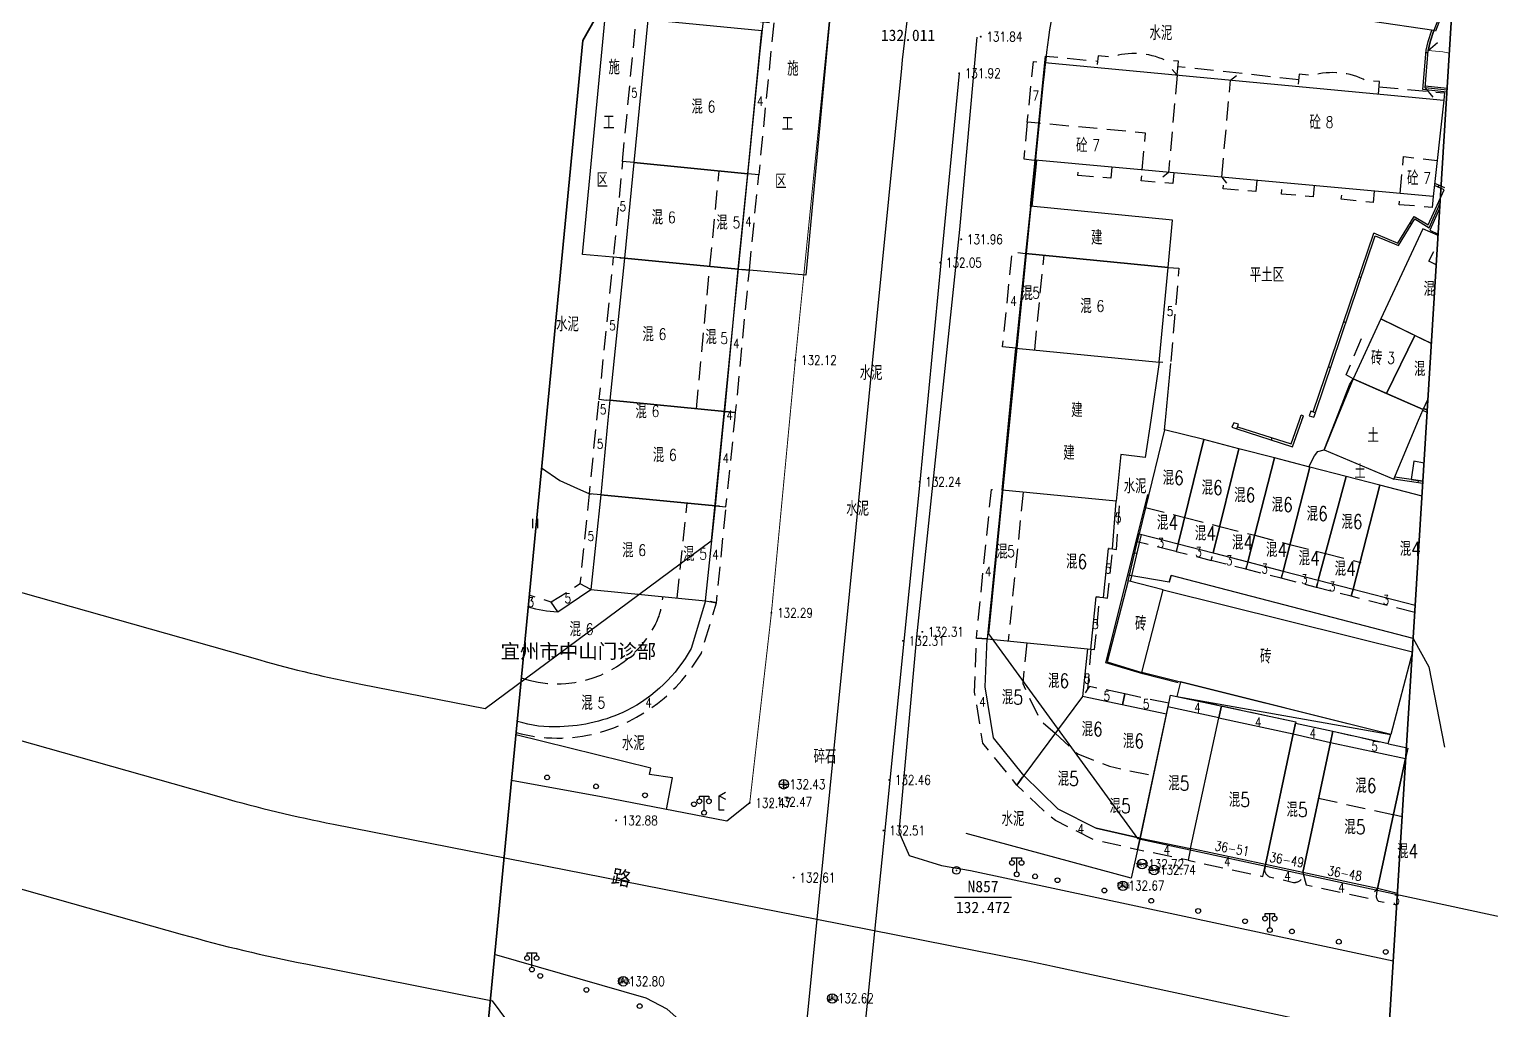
# Model space of a CAD drawing. Extents: x 529262 to 576451, y 2694391 to 2717535.
# Drawn here: x 565129.2 to 565282.9, y 2710690.5 to 2710793.7 of the extents above; entities that cross this region are included whole.
import ezdxf
from ezdxf.enums import TextEntityAlignment as Align
from ezdxf.xclip import XClip

# ---------------------------------------------------------------- set-up
doc = ezdxf.new("R2010")
doc.units = 0
doc.header["$XCLIPFRAME"] = 0
doc.linetypes.add('ACAD_ISO12W100', pattern=[22, 12, -3, 0.5, -3, 0.5, -3])
doc.linetypes.add('X5', pattern=[3, 2, -1])
for name, color, linetype in [('COMPONENT', 8, 'Continuous'), ('DLDW', 8, 'Continuous'), ('DLSS', 4, 'Continuous'), ('DMTZ', 8, 'Continuous'), ('GCD', 8, 'Continuous'), ('GXYZ', 8, 'Continuous'), ('JMD', 8, 'Continuous'), ('KZD', 8, 'Continuous'), ('PP-COM', 7, 'Continuous'), ('RD-中线', 40, 'Continuous'), ('RD-红线', 7, 'Continuous'), ('ZBTZ', 8, 'Continuous'), ('ZJ', 7, 'Continuous'), ('污水管径标注_W10-', 202, 'Continuous')]:
    doc.layers.add(name, color=color, linetype=linetype)
doc.layers.add('SXSS', color=5, linetype='Continuous', lineweight=0)
doc.layers.add('控制界线1', color=30, linetype='ACAD_ISO12W100', lineweight=35)
doc.styles.add('HZ', font='rs.shx', dxfattribs={"width": 0.8, "bigfont": 'hztxt.shx'})
doc.styles.add('宋体', font='', dxfattribs={"width": 0.75})
doc.styles.add('等线体', font='simhei.ttf')
doc.styles.get('宋体').set_extended_font_data('SimSun')
doc.linetypes.add('10421', pattern='A,2,[150,AAA.SHX,S=0.5,R=0,X=0,Y=0.5],1e-11', length=2)
doc.linetypes.add('10422', pattern='A,0.75,[150,AAA.SHX,S=0.5,R=0,X=0,Y=0.5],1.5,[177,AAA.SHX,S=1,R=0,X=0,Y=0.4],0.75', length=3)
doc.linetypes.add('1161', pattern='A,0,[149,AAA.SHX,S=0.15,R=0,X=0,Y=0],-1.6', length=1.6)

# ---------------------------------------------------------------- blocks, each defined once
blk = doc.blocks.new('A$C19FD0107')
at = {"layer": 'RD-中线', "color": 8, "linetype": 'Continuous', "flags": 128}
for points in [[(-5743.31, 16579.32), (-5775.07, 16412.85, 0.023315), (-5777.1, 16399.01), (-5786, 16309.46)], [(-5786, 16309.46), (-5818.4, 15983.38, 0.029847), (-5819.8, 15947.63), (-5819, 15908.17)]]:
    blk.add_lwpolyline(points, format="xyb", dxfattribs=at)
at = {"layer": 'RD-中线', "color": 8}
for points in [[(-6064, 16376.88), (-5962.75, 16353.38, -0.006431), (-5955.25, 16351.54), (-5919.83, 16342.36, -0.005446), (-5913.53, 16340.65), (-5848.65, 16322.3, 0.02026), (-5836.84, 16319.47), (-5786, 16309.46)], [(-5786, 16309.46), (-5763.8, 16305.08, -0.004469), (-5761.17, 16304.54), (-5694.58, 16290.18, -0.006501), (-5690.78, 16289.31), (-5502.33, 16243.51), (-5229.27, 16175.41)]]:
    blk.add_lwpolyline(points, format="xyb", dxfattribs=at)
at = {"layer": 'RD-红线', "color": 8, "linetype": 'Continuous', "flags": 128}
for points in [[(-5733.14, 16552.58), (-5734.14, 16547.36), (-5760.34, 16410.01, 0.023366), (-5762.18, 16397.53), (-5767.94, 16339.49)], [(-5764.04, 16550.72), (-5765.04, 16545.48), (-5789.8, 16415.69, 0.023272), (-5792.03, 16400.5), (-5797.12, 16349.26)]]:
    blk.add_lwpolyline(points, format="xyb", dxfattribs=at)
at = {"layer": 'RD-红线', "color": 8}
for points in [[(-6043.08, 16387.43), (-5959.35, 16367.99, -0.006431), (-5951.49, 16366.06), (-5916.07, 16356.88, -0.005446), (-5909.45, 16355.08), (-5844.57, 16336.74, 0.02026), (-5833.94, 16334.19), (-5820.89, 16331.62)], [(-6343.83, 16356.05), (-6333.45, 16359.84, -0.004729), (-6328.37, 16361.64), (-6274.79, 16380.05, -0.092841), (-6243.83, 16384.6), (-6206.52, 16383.14, -0.007541), (-6197.94, 16382.67), (-6178.83, 16381.34, -0.010952), (-6166.4, 16380.2), (-6147.99, 16378.11, -0.023827), (-6121.19, 16373.76), (-6075.33, 16364.06, -0.004884), (-6069.9, 16362.85), (-6067.39, 16362.27), (-5966.14, 16338.77, -0.006431), (-5959.02, 16337.02), (-5923.6, 16327.84, -0.005446), (-5917.61, 16326.21), (-5852.73, 16307.87, 0.02026), (-5839.73, 16304.76), (-5820.11, 16300.89)], [(-5820.89, 16331.62), (-5797.12, 16349.26, 0.442472)], [(-5767.94, 16339.49), (-5752.26, 16317.96, 0.381381)], [(-5752.26, 16317.96), (-5691.41, 16304.84, -0.006501), (-5687.23, 16303.88), (-5513.59, 16261.68)], [(-5804.07, 16279.29), (-5820.11, 16300.89, 0.386509)]]:
    blk.add_lwpolyline(points, format="xyb", dxfattribs=at)
blk = doc.blocks.new('GC200')
at = {"linetype": 'Continuous', "const_width": 0.2, "flags": 128}
blk.add_lwpolyline([(-0.1, 0, 1), (0.1, 0, 1)], format="xyb", close=True, dxfattribs=at)
blk = doc.blocks.new('gc170')
at = {"color": 8, "linetype": 'Continuous'}
blk.add_circle((0, 0), 0.5, dxfattribs=at)
blk = doc.blocks.new('gc097')
at = {"color": 8}
for p, q in [((-1, 2.9), (-1, 3.5)), ((-1, 3.5), (1, 3.5)), ((0, 0.5), (0, 3.5)), ((1, 3.5), (1, 2.9))]:
    blk.add_line(p, q, dxfattribs=at)
for centre in [(-1, 2.4), (0, 0), (1, 2.4)]:
    blk.add_circle(centre, 0.5, dxfattribs=at)
blk = doc.blocks.new('gc121')
at = {"color": 8}
for p, q in [((-0.5, -1), (-0.5, 1)), ((0.5, -1), (0.5, 1))]:
    blk.add_line(p, q, dxfattribs=at)
blk = doc.blocks.new('gc052')
for p, q in [((0, 3), (1.3, 3.75)), ((0, 3), (1.3, 2.25)), ((0, 0), (0, 3)), ((1, 0), (0, 0))]:
    blk.add_line(p, q)
blk = doc.blocks.new('gc117')
at = {"color": 8}
blk.add_circle((0, 0), 0.8, dxfattribs=at)
blk.add_point((0, 0), dxfattribs=at)
blk = doc.blocks.new('gcbj0102')
for p, q in [((-1, 0), (1, 0)), ((0, -1), (0, 1))]:
    blk.add_line(p, q)
blk.add_circle((0, 0), 1)
blk = doc.blocks.new('gcbj0101')
blk.add_line((-1, 0), (1, 0))
blk.add_circle((0, 0), 1)
blk = doc.blocks.new('gcbj0107')
for q in [(-0.87, -0.5), (0, 1), (0.87, -0.5)]:
    blk.add_line((0, 0), q)
blk.add_circle((0, 0), 1)

msp = doc.modelspace()

# ---------------------------------------------------------------- linework, layer by layer
at = {"layer": 'DLDW', "color": 252, "linetype": 'Continuous', "flags": 128}
msp.add_lwpolyline([(565279.002, 2710799.083), (565276.876, 2710793.556), (565270.199, 2710794.539), (565274.023, 2710804.481), (565279.118, 2710800.97)], dxfattribs=at)
at = {"layer": 'DLSS', "linetype": 'Continuous'}
for p, q in [((565276.282, 2710791.459), (565277.259, 2710792.286)), ((565275.955, 2710787.536), (565276.282, 2710791.459)), ((565275.955, 2710787.536), (565276.781, 2710786.559))]:
    msp.add_line(p, q, dxfattribs=at)
at = {"layer": 'DLSS', "linetype": 'Continuous', "const_width": 0.1, "flags": 128}
msp.add_lwpolyline([(565204.939, 2710712.301), (565207.22, 2710732.292), (565209.733, 2710758.883), (565213.307, 2710794.669)], dxfattribs=at)
at = {"layer": 'DLSS', "linetype": 'Continuous', "flags": 128}
msp.add_lwpolyline([(565228.831, 2710792.846), (565227.01, 2710772.612), (565222.487, 2710729.792), (565220.624, 2710709.255), (565221.721, 2710706.782), (565225.103, 2710705.733), (565228.148, 2710705.194), (565272.613, 2710695.678)], dxfattribs=at)
for points, elevation in [([(565183.046, 2710747.559), (565184.954, 2710746.221), (565186.425, 2710745.541), (565188.079, 2710744.824)], 133.81), ([(565192.344, 2710636.071), (565192.932, 2710635.981), (565194.233, 2710635.982), (565195.815, 2710636.107), (565196.667, 2710636.406), (565197.127, 2710636.677), (565197.701, 2710637.159), (565202.03, 2710680.245), (565201.896, 2710682.163), (565201.622, 2710683.325), (565199.851, 2710686.707), (565198.871, 2710688.045), (565198.067, 2710689.003), (565196.26, 2710690.618), (565194.051, 2710691.77), (565178.114, 2710696.346)], 132.8)]:
    msp.add_lwpolyline(points, dxfattribs=dict(at, elevation=elevation))
at = {"layer": 'DLSS', "flags": 128}
msp.add_lwpolyline([(565204.939, 2710712.301), (565202.527, 2710710.392), (565189.304, 2710712.954), (565179.879, 2710714.673)], dxfattribs=at)
at = {"layer": 'DMTZ', "linetype": '10422', "flags": 128}
for points in [[(565278.961, 2710798.42), (565277.062, 2710793.484), (565276.876, 2710793.556)], [(565244.563, 2710735.702), (565245.673, 2710740.273), (565246.8, 2710744.766)], [(565249.977, 2710724.955), (565246.264, 2710725.872), (565242.386, 2710727.055), (565244.563, 2710735.702)]]:
    msp.add_lwpolyline(points, dxfattribs=at)
at = {"layer": 'DMTZ', "linetype": '10421'}
msp.add_lwpolyline([(565276.876, 2710793.556), (565276.476, 2710792.362), (565276.282, 2710791.459)], dxfattribs=at)
at = {"layer": 'DMTZ', "linetype": '10422'}
msp.add_lwpolyline([(565275.976, 2710787.735), (565278.285, 2710787.489)], dxfattribs=at)
at = {"layer": 'DMTZ', "linetype": '10422', "flags": 128}
for points, elevation in [([(565277.508, 2710774.907), (565276.443, 2710772.545)], 22.292), ([(565276.443, 2710772.545), (565277.337, 2710772.147)], 22.292), ([(565266.576, 2710752.568), (565268.021, 2710756.271), (565268.383, 2710756.918)], 134.803), ([(565263.749, 2710747.667), (565264.327, 2710748.809), (565264.685, 2710749.273), (565265.363, 2710749.46), (565266.576, 2710752.568)], 134.803)]:
    msp.add_lwpolyline(points, dxfattribs=dict(at, elevation=elevation))
at = {"layer": 'JMD', "linetype": 'Continuous'}
for p, q in [((565276.26, 2710791.195), (565276.06, 2710791.212)), ((565249.892, 2710788.859), (565249.379, 2710789.473)), ((565255.508, 2710788.325), (565256.123, 2710788.837)), ((565248.978, 2710778.633), (565248.364, 2710778.12)), ((565234.745, 2710777.986), (565234.944, 2710777.966)), ((565254.574, 2710778.121), (565255.086, 2710777.506)), ((565277.347, 2710777.083), (565277.429, 2710777.265)), ((565277.302, 2710775.362), (565277.485, 2710775.28)), ((565234.45, 2710775.09), (565234.649, 2710775.07)), ((565270.792, 2710772.153), (565270.564, 2710772.23)), ((565274.399, 2710773.323), (565274.57, 2710773.219)), ((565269.232, 2710767.555), (565269.004, 2710767.632)), ((565267.625, 2710762.82), (565267.398, 2710762.897)), ((565266.019, 2710758.085), (565265.792, 2710758.162)), ((565263.166, 2710753.025), (565262.939, 2710753.105)), ((565259.805, 2710750.487), (565259.879, 2710750.715)), ((565275.221, 2710745.977), (565275.256, 2710746.214)), ((565245.428, 2710738.629), (565245.662, 2710738.575)), ((565249.869, 2710723.509, -329.149), (565272.37, 2710719.512, -329.149))]:
    msp.add_line(p, q, dxfattribs=at)
at = {"layer": 'JMD', "linetype": 'X5'}
for p, q in [((565249.892, 2710788.859), (565248.978, 2710778.633)), ((565254.574, 2710778.121), (565255.508, 2710788.325))]:
    msp.add_line(p, q, dxfattribs=at)
for points in [[(565192.745, 2710779.661), (565191.556, 2710779.775), (565193.089, 2710795.752), (565207.461, 2710794.373), (565205.884, 2710778.371), (565204.723, 2710778.485)], [(565248.933, 2710722.4), (565249.199, 2710723.652), (565254.55, 2710722.509), (565254.286, 2710721.263)], [(565254.278, 2710721.265), (565254.55, 2710722.509), (565262.365, 2710720.838), (565262.086, 2710719.561)], [(565262.079, 2710719.562), (565262.335, 2710720.682), (565266.266, 2710719.84), (565266.015, 2710718.662)], [(565266.015, 2710718.662), (565266.266, 2710719.84), (565274.138, 2710718.08), (565273.907, 2710716.981)]]:
    msp.add_lwpolyline(points, dxfattribs=at)
at = {"layer": 'JMD', "linetype": 'Continuous', "flags": 128}
for points in [[(565204.723, 2710778.485), (565206.202, 2710793.516), (565194.219, 2710794.666), (565192.745, 2710779.661)], [(565202.311, 2710753.489), (565203.737, 2710768.471), (565191.757, 2710769.596), (565190.231, 2710754.656)], [(565200.291, 2710733.581), (565201.348, 2710743.548), (565189.279, 2710744.709), (565188.244, 2710734.77)]]:
    msp.add_lwpolyline(points, close=True, dxfattribs=at)
for points in [[(565275.739, 2710787.358), (565276.083, 2710791.488), (565276.282, 2710792.415), (565276.675, 2710793.586)], [(565275.955, 2710787.536), (565276.282, 2710791.459), (565276.476, 2710792.362), (565276.876, 2710793.556)], [(565278.261, 2710787.09), (565275.739, 2710787.358)], [(565278.273, 2710787.289), (565275.955, 2710787.536)], [(565234.45, 2710775.09), (565234.942, 2710779.917)], [(565234.649, 2710775.07), (565235.141, 2710779.899)], [(565277.952, 2710776.812), (565276.943, 2710777.264)], [(565278.034, 2710776.994), (565276.967, 2710777.472)], [(565270.727, 2710771.963), (565273.179, 2710770.938), (565274.882, 2710773.731), (565276.381, 2710772.818), (565277.538, 2710775.4)], [(565270.792, 2710772.153), (565273.098, 2710771.188), (565274.815, 2710774.006), (565276.291, 2710773.107), (565277.952, 2710776.812)], [(565264.189, 2710753.438), (565270.564, 2710772.23)], [(565264.418, 2710753.366), (565270.727, 2710771.963)], [(565202.221, 2710752.568), (565202.311, 2710753.489), (565190.231, 2710754.656), (565190.031, 2710752.568)], [(565276.194, 2710753.644), (565275.797, 2710753.806)], [(565190.031, 2710752.568), (565189.279, 2710744.709), (565201.348, 2710743.548), (565202.221, 2710752.568)], [(565256.146, 2710751.661), (565262.015, 2710749.778), (565263.166, 2710753.025)], [(565256.236, 2710751.884), (565261.866, 2710750.078), (565262.749, 2710752.568)], [(565262.749, 2710752.568), (565262.939, 2710753.105)], [(565263.004, 2710752.568), (565263.166, 2710753.025)], [(565276.179, 2710753.391), (565275.705, 2710753.585)], [(565275.716, 2710745.905), (565272.68, 2710746.346)], [(565275.731, 2710746.145), (565272.775, 2710746.574)], [(565244.737, 2710735.661), (565245.889, 2710740.608)], [(565244.969, 2710735.603), (565246.121, 2710740.548)]]:
    msp.add_lwpolyline(points, dxfattribs=at)
at = {"layer": 'JMD', "linetype": 'X5', "flags": 128}
for points, elevation in [([(565235.961, 2710790.185), (565236.025, 2710790.864), (565241.517, 2710790.342)], 131.605), ([(565235.327, 2710783.8), (565234.129, 2710783.919), (565234.765, 2710790.31), (565235.961, 2710790.185)], 132.941), ([(565234.129, 2710783.919), (565233.747, 2710780.051), (565234.942, 2710779.917)], 132.941), ([(565246.214, 2710778.886), (565246.569, 2710782.771), (565235.327, 2710783.8)], 2.767), ([(565243.004, 2710779.179), (565242.898, 2710778.014), (565239.453, 2710778.302), (565239.562, 2710779.494)], 134.026), ([(565249.544, 2710778.581), (565249.441, 2710777.456), (565246.11, 2710777.746), (565246.214, 2710778.886)], 2.767), ([(565277.138, 2710768.912), (565276.37, 2710769.287), (565277.275, 2710771.14)], 134.699), ([(565232.915, 2710760.154), (565231.532, 2710760.291), (565232.545, 2710770.251), (565233.927, 2710770.11)], 132.442), ([(565234.905, 2710759.959), (565235.891, 2710769.92)], 132.346), ([(565202.311, 2710753.489), (565203.459, 2710753.378), (565204.9, 2710768.357), (565203.737, 2710768.471)], 132.727), ([(565248.924, 2710768.629), (565250.069, 2710768.553), (565249.21, 2710758.569), (565247.983, 2710758.675)], 132.442), ([(565188.86, 2710752.568), (565189.082, 2710754.767), (565190.231, 2710754.656)], 132.762), ([(565189.279, 2710744.709), (565188.079, 2710744.824), (565188.86, 2710752.568)], 132.762), ([(565201.348, 2710743.548), (565202.443, 2710743.44), (565203.376, 2710752.568)], 132.77), ([(565203.376, 2710752.568), (565203.459, 2710753.378), (565202.311, 2710753.489)], 132.77), ([(565188.244, 2710734.77), (565187.124, 2710735.35), (565188.079, 2710744.824), (565189.279, 2710744.709)], -864), ([(565229.921, 2710729.562), (565228.773, 2710729.651), (565230.354, 2710745.29), (565231.499, 2710745.174)], 132.894), ([(565233.691, 2710744.987), (565232.113, 2710729.341)], 134.335), ([(565243.102, 2710739.035), (565243.493, 2710738.981), (565243.85, 2710743.977), (565243.459, 2710744.031)], 132.77), ([(565246.568, 2710743.396), (565250.68, 2710742.342)], 135.764), ([(565250.68, 2710742.342), (565254.367, 2710741.397)], 135.764), ([(565245.889, 2710740.608), (565245.682, 2710739.821), (565249.79, 2710738.76), (565249.997, 2710739.547)], 135.27), ([(565254.367, 2710741.397), (565258.04, 2710740.455)], 135.764), ([(565258.04, 2710740.455), (565261.749, 2710739.504)], 135.764), ([(565242.158, 2710733.902), (565242.579, 2710733.859), (565243.102, 2710739.035), (565242.681, 2710739.077)], 132.77), ([(565249.997, 2710739.547), (565249.79, 2710738.76), (565253.476, 2710737.821), (565253.675, 2710738.597)], 135.27), ([(565257.322, 2710737.656), (565257.124, 2710736.885), (565253.476, 2710737.821), (565253.675, 2710738.597)], -529.289), ([(565261.749, 2710739.504), (565265.479, 2710738.548)], 135.764), ([(565265.479, 2710738.548), (565269.212, 2710737.591)], 135.764), ([(565261.023, 2710736.697), (565260.827, 2710735.935), (565257.124, 2710736.885), (565257.322, 2710737.656)], 134.803), ([(565188.244, 2710734.77), (565187.124, 2710735.35), (565184.067, 2710733.422), (565184.75, 2710732.416)], 133.042), ([(565264.727, 2710735.744), (565264.532, 2710734.984), (565260.827, 2710735.935), (565261.024, 2710736.701)], 134.803), ([(565268.391, 2710734.798), (565268.197, 2710734.044), (565264.532, 2710734.984), (565264.727, 2710735.744)], 134.803), ([(565184.75, 2710732.416), (565184.067, 2710733.422), (565181.755, 2710734.146)], 133.504), ([(565233.756, 2710715.191), (565233.026, 2710714.175), (565229.454, 2710718.603), (565228.584, 2710723.967), (565228.773, 2710729.651), (565229.921, 2710729.562)], 135.892), ([(565234.078, 2710729.143), (565233.647, 2710724.868), (565235.485, 2710720.983), (565237.06, 2710719.628)], 132.894), ([(565240.453, 2710728.5), (565240.799, 2710728.465), (565240.458, 2710724.281), (565239.95, 2710723.508)], -533.447), ([(565237.06, 2710719.628), (565239.447, 2710717.463), (565242.757, 2710716.155), (565247.383, 2710715.173)], 132.894), ([(565245.984, 2710708.582), (565245.704, 2710707.384), (565241.126, 2710708.426), (565237.096, 2710710.451), (565236.22, 2710711.128), (565233.026, 2710714.175), (565233.756, 2710715.191)], 135.892), ([(565264.764, 2710712.791), (565272.63, 2710711.087)], -532.92), ([(565272.63, 2710711.087), (565273.552, 2710710.886)], -532.92), ([(565251.281, 2710707.503), (565251.031, 2710706.278), (565245.704, 2710707.384), (565245.984, 2710708.582)], 135.892), ([(565251.281, 2710707.503), (565251.031, 2710706.278), (565258.884, 2710704.575), (565259.184, 2710705.839)], -532.645), ([(565263.098, 2710704.97), (565263.451, 2710703.677), (565270.058, 2710702.26), (565270.942, 2710703.291)], -532.933)]:
    msp.add_lwpolyline(points, dxfattribs=dict(at, elevation=elevation))
for points in [[(565249.892, 2710788.859), (565250.032, 2710790.332), (565248.64, 2710790.416, 0.1929874), (565242.962, 2710790.752), (565241.568, 2710790.881), (565241.452, 2710789.662)], [(565271.046, 2710786.846), (565271.174, 2710788.19), (565269.777, 2710788.277, 0.1929874), (565264.115, 2710788.822), (565262.727, 2710788.954), (565262.603, 2710787.65)], [(565180.364, 2710719.713, 0.1317183), (565188.946, 2710719.673, 0.2022232), (565199.851, 2710728.073), (565201.446, 2710733.352), (565200.291, 2710733.581)]]:
    msp.add_lwpolyline(points, format="xyb", dxfattribs=at)
at = {"layer": 'JMD', "linetype": 'Continuous', "flags": 128}
for points, elevation in [([(565277.922, 2710786.239), (565276.808, 2710776.086), (565234.942, 2710779.917), (565235.961, 2710790.185)], 131.605), ([(565204.723, 2710778.485), (565192.745, 2710779.661), (565191.757, 2710769.596), (565203.737, 2710768.471)], 132.265), ([(565248.924, 2710768.629), (565249.396, 2710773.617), (565234.45, 2710775.09), (565233.928, 2710770.114)], 132.399), ([(565233.928, 2710770.114), (565232.915, 2710760.154), (565247.983, 2710758.675), (565248.924, 2710768.629)], 132.442), ([(565274.872, 2710761.483), (565271.294, 2710763.231), (565268.383, 2710756.918), (565271.895, 2710755.389)], 135.105), ([(565256.342, 2710752.143), (565255.846, 2710752.299), (565255.65, 2710751.817), (565256.146, 2710751.661)], 131.819), ([(565264.449, 2710753.356), (565263.953, 2710753.512), (565263.757, 2710753.03), (565264.253, 2710752.874)], 263.601), ([(565248.554, 2710751.539), (565245.889, 2710740.608), (565249.997, 2710739.547), (565252.68, 2710750.523)], 135.764), ([(565249.997, 2710739.547), (565253.675, 2710738.597), (565256.387, 2710749.564), (565252.68, 2710750.523)], -529.271), ([(565253.675, 2710738.597), (565257.322, 2710737.656), (565260.129, 2710748.596), (565256.387, 2710749.564)], -529.311), ([(565257.322, 2710737.656), (565261.024, 2710736.701), (565263.851, 2710747.633), (565260.129, 2710748.596)], -529.289), ([(565263.851, 2710747.633), (565261.024, 2710736.701), (565264.727, 2710735.744), (565267.653, 2710746.65)], 134.803), ([(565264.727, 2710735.744), (565268.391, 2710734.798), (565271.197, 2710745.733), (565267.653, 2710746.65)], 134.803), ([(565243.459, 2710744.031), (565231.502, 2710745.201), (565229.921, 2710729.562), (565240.799, 2710728.465), (565241.356, 2710733.983), (565242.158, 2710733.902), (565242.681, 2710739.077), (565243.102, 2710739.035)], 135.947), ([(565242.54, 2710727.131), (565246.178, 2710726.041), (565248.429, 2710734.734), (565244.737, 2710735.661)], -993.993), ([(565272.37, 2710719.512), (565246.178, 2710726.041), (565248.429, 2710734.734), (565274.621, 2710728.205)], -329.149), ([(565233.756, 2710715.191), (565233.756, 2710715.191), (565230.58, 2710719.151), (565229.71, 2710724.515), (565229.921, 2710729.562), (565240.453, 2710728.5), (565239.95, 2710723.508), (565233.756, 2710715.191)], -533.447), ([(565250.248, 2710725.027), (565249.869, 2710723.509), (565262.365, 2710720.838), (565262.335, 2710720.682), (565266.266, 2710719.84), (565272.079, 2710718.54), (565272.37, 2710719.512)], -329.149), ([(565239.95, 2710723.508), (565239.95, 2710723.508), (565233.756, 2710715.191), (565237.346, 2710711.676), (565241.376, 2710709.651), (565245.984, 2710708.582), (565241.376, 2710709.651), (565245.984, 2710708.582), (565248.756, 2710721.639)], 135.892), ([(565245.984, 2710708.582), (565251.281, 2710707.503), (565254.284, 2710721.264), (565248.918, 2710722.403)], -533.277), ([(565259.184, 2710705.839), (565251.281, 2710707.503), (565254.284, 2710721.264), (565262.09, 2710719.56)], -532.92), ([(565259.184, 2710705.839), (565262.09, 2710719.56), (565266.015, 2710718.662), (565263.098, 2710704.97)], -532.92), ([(565270.942, 2710703.291), (565263.098, 2710704.97), (565266.015, 2710718.662), (565273.907, 2710716.981)], -532.933)]:
    msp.add_lwpolyline(points, close=True, dxfattribs=dict(at, elevation=elevation))
at = {"layer": 'JMD', "linetype": 'X5', "flags": 128}
for points in [[(565262.671, 2710788.374), (565249.977, 2710789.755)], [(565271.122, 2710787.649), (565277.994, 2710786.995), (565277.922, 2710786.239)], [(565273.329, 2710776.404), (565273.684, 2710780.29), (565277.226, 2710779.902)], [(565192.745, 2710779.661), (565191.556, 2710779.775), (565190.59, 2710769.714), (565191.757, 2710769.596)], [(565258.265, 2710777.783), (565258.159, 2710776.624), (565254.714, 2710776.912), (565254.822, 2710778.098)], [(565264.3, 2710777.231), (565264.194, 2710776.07), (565260.863, 2710776.36), (565260.97, 2710777.535)], [(565270.619, 2710776.652), (565270.51, 2710775.459), (565267.149, 2710775.805), (565267.254, 2710776.96)], [(565276.808, 2710776.086), (565276.701, 2710774.945), (565273.222, 2710775.234), (565273.329, 2710776.404)], [(565191.757, 2710769.596), (565190.59, 2710769.714), (565189.082, 2710754.767), (565190.231, 2710754.656)], [(565268.383, 2710756.918), (565267.653, 2710757.342), (565269.299, 2710761.224), (565270.181, 2710760.817)], [(565275.797, 2710753.806), (565276.193, 2710753.62)], [(565200.291, 2710733.581), (565201.446, 2710733.352), (565202.443, 2710743.44), (565201.348, 2710743.548)], [(565240.799, 2710728.465), (565241.198, 2710728.429), (565241.755, 2710733.942), (565241.356, 2710733.983)]]:
    msp.add_lwpolyline(points, dxfattribs=at)
at = {"layer": 'JMD', "linetype": 'X5'}
for points, elevation in [([(565200.75, 2710768.752), (565201.734, 2710778.778)], 132.727), ([(565203.737, 2710768.471), (565204.9, 2710768.357), (565205.884, 2710778.371), (565204.723, 2710778.485)], 132.727), ([(565199.325, 2710753.778), (565200.75, 2710768.752)], 132.727), ([(565197.305, 2710733.876), (565198.361, 2710743.835)], 132.778), ([(565274.877, 2710732.33), (565268.197, 2710734.044), (565268.392, 2710734.797)], 134.803), ([(565244.129, 2710722.621), (565244.373, 2710723.769), (565240.679, 2710724.553), (565240.458, 2710724.281)], 135.892), ([(565248.756, 2710721.639), (565249.014, 2710722.783), (565244.373, 2710723.769), (565244.129, 2710722.621)], 150.909), ([(565273.907, 2710716.981), (565273.941, 2710717.17)], -529.434)]:
    msp.add_lwpolyline(points, dxfattribs=dict(at, elevation=elevation))
at = {"layer": 'JMD', "linetype": 'Continuous', "flags": 128}
for points, elevation in [([(565277.329, 2710772.008), (565275.723, 2710772.7), (565271.294, 2710763.231), (565276.626, 2710760.626)], 134.699), ([(565276.626, 2710760.626), (565274.872, 2710761.483), (565271.895, 2710755.389), (565275.756, 2710753.707), (565276.262, 2710754.744)], 135.105), ([(565232.198, 2710752.568), (565232.915, 2710760.154), (565247.983, 2710758.675), (565247.103, 2710752.568)], 134.335), ([(565275.28, 2710752.568), (565275.756, 2710753.707), (565268.383, 2710756.918), (565266.621, 2710752.568)], 134.82), ([(565247.103, 2710752.568), (565246.537, 2710748.639), (565243.966, 2710748.96), (565243.459, 2710744.031), (565231.502, 2710745.201), (565232.198, 2710752.568)], 134.335), ([(565266.621, 2710752.568), (565265.363, 2710749.46), (565272.68, 2710746.346), (565275.28, 2710752.568)], 134.82), ([(565275.848, 2710748.047), (565274.78, 2710748.239), (565274.483, 2710746.326), (565275.731, 2710746.145)], 130.647), ([(565273.052, 2710702.791), (565270.942, 2710703.291), (565273.907, 2710716.981), (565273.929, 2710716.976)], -532.855)]:
    msp.add_lwpolyline(points, dxfattribs=dict(at, elevation=elevation))
at = {"layer": 'JMD', "linetype": 'Continuous', "elevation": 134.803}
msp.add_lwpolyline([(565275.635, 2710744.585), (565271.197, 2710745.733), (565268.391, 2710734.798), (565274.926, 2710733.11)], dxfattribs=at)
at = {"layer": 'JMD', "linetype": 'Continuous', "elevation": 132.778, "flags": 128}
msp.add_lwpolyline([(565181.636, 2710732.916, 0.0573595), (565184.75, 2710732.416), (565188.244, 2710734.77), (565200.291, 2710733.581), (565198.767, 2710728.539, -0.1507806), (565192.006, 2710722.025, -0.1084735), (565184.976, 2710720.32, -0.0947178), (565180.53, 2710720.884), (565180.478, 2710720.897)], format="xyb", dxfattribs=at)
at = {"layer": 'JMD', "linetype": 'X5'}
msp.add_lwpolyline([(565180.917, 2710725.447), (565181.724, 2710725.224, 0.3451113), (565194.884, 2710730.815, 0.1127226), (565195.806, 2710734.024)], format="xyb", dxfattribs=at)
at = {"layer": 'JMD', "linetype": 'X5', "flags": 128}
for points, elevation in [([(565259.184, 2710705.839, 0.0202597), (565259.065, 2710705.194, 0.2107032), (565259.569, 2710704.546), (565262.109, 2710703.949, 0.2740646), (565263.052, 2710704.399, 0.0669391), (565263.098, 2710704.97, -0.2435365)], -532.92), ([(565270.942, 2710703.291, 0.0285103), (565270.843, 2710702.676, 0.282086), (565271.061, 2710701.974), (565272.978, 2710701.584)], -532.933)]:
    msp.add_lwpolyline(points, format="xyb", dxfattribs=dict(at, elevation=elevation))
at = {"layer": 'KZD', "linetype": 'Continuous'}
msp.add_line((565226.476, 2710702.403), (565232.476, 2710702.403), dxfattribs=at)
at = {"layer": 'SXSS', "color": 8, "linetype": 'Continuous', "flags": 128}
msp.add_lwpolyline([(565276.282, 2710791.459), (565277.829, 2710791.326), (565278.513, 2710791.182)], dxfattribs=at)
at = {"layer": 'ZBTZ', "linetype": '1161', "flags": 128}
msp.add_lwpolyline([(565190.59, 2710769.714), (565187.346, 2710769.983), (565189.952, 2710797.174), (565208.449, 2710795.304), (565213.376, 2710794.883), (565210.831, 2710767.805), (565204.9, 2710768.357)], dxfattribs=at)
for points, elevation in [([(565248.655, 2710752.568), (565248.69, 2710752.923), (565249.206, 2710758.515)], 131.743), ([(565248.554, 2710751.539), (565248.655, 2710752.568)], 131.743), ([(565274.71, 2710729.614), (565249.264, 2710736.226), (565249.045, 2710735.53), (565244.739, 2710736.276)], 134.918), ([(565196.175, 2710711.609), (565196.831, 2710714.956), (565194.408, 2710715.294), (565194.522, 2710715.944), (565180.341, 2710719.475)], 132.823), ([(565245.704, 2710707.384), (565245.047, 2710704.385), (565227.714, 2710709.101)], 135.892)]:
    msp.add_lwpolyline(points, dxfattribs=dict(at, elevation=elevation))
at = {"layer": 'ZBTZ', "linetype": '1161'}
for points in [[(565249.045, 2710735.53), (565249.264, 2710736.226)], [(565274.71, 2710729.614), (565276.37, 2710726.614), (565278.01, 2710718.179)]]:
    msp.add_lwpolyline(points, dxfattribs=at)
at = {"layer": '控制界线1', "color": 252, "linetype": 'Continuous', "flags": 128}
msp.add_lwpolyline([(565188.368, 2710139.189), (565315.579, 2710129.586), (565330.583, 2710250.72), (565247.22, 2710284.672), (565280.117, 2710817.13), (565209.112, 2710830.885), (565187.376, 2710792.516), (565139.509, 2710295.527), (565131.76, 2710174.472)], close=True, dxfattribs=at)
msp.add_lwpolyline([(565188.368, 2710139.189), (565315.579, 2710129.586), (565330.583, 2710250.72), (565247.22, 2710284.672), (565280.117, 2710817.13), (565209.112, 2710830.885), (565187.376, 2710792.516), (565139.509, 2710295.527), (565131.76, 2710174.472)], close=True, dxfattribs=at)
msp.add_lwpolyline([(565188.368, 2710139.189), (565315.579, 2710129.586), (565330.583, 2710250.72), (565247.22, 2710284.672), (565280.117, 2710817.13), (565209.112, 2710830.885), (565187.376, 2710792.516), (565139.509, 2710295.527), (565131.76, 2710174.472)], close=True, dxfattribs=at)
at = {"layer": '污水管径标注_W10-'}
msp.add_lwpolyline([(565226.948, 2710789.026), (565225.045, 2710769.117), (565222.839, 2710746.045), (565221.147, 2710729.308), (565219.671, 2710714.704), (565219.136, 2710709.409), (565217.124, 2710689.51)], dxfattribs=at)

# ---------------------------------------------------------------- block references
at = {"layer": 'COMPONENT', "linetype": 'Continuous', "xscale": 0.5, "yscale": 0.5}
for name, p in [('gcbj0102', (565208.523, 2710714.267)), ('gcbj0101', (565246.2, 2710705.882)), ('gcbj0101', (565247.452, 2710705.254)), ('gcbj0107', (565244.185, 2710703.583)), ('gcbj0107', (565191.641, 2710693.542)), ('gcbj0107', (565213.621, 2710691.738))]:
    msp.add_blockref(name, p, dxfattribs=at)
at = {"layer": 'DLDW', "color": 252, "linetype": 'Continuous', "xscale": 0.5, "yscale": 0.5, "zscale": 0.5}
for p in [(565200.143, 2710711.275), (565233.018, 2710704.793), (565259.632, 2710698.933), (565182.028, 2710694.778)]:
    msp.add_blockref('gc097', p, dxfattribs=at)
at = {"layer": 'DLSS', "linetype": 'Continuous', "xscale": 0.5, "yscale": 0.5, "zscale": 0.5}
msp.add_blockref('gc052', (565201.739, 2710711.558, 132.731), dxfattribs=at)
at = {"layer": 'GCD', "linetype": 'Continuous'}
ref = msp.add_blockref('GC200', (565229.234, 2710792.91, 131.839), dxfattribs=dict(at, xscale=0.5, yscale=0.5, zscale=0.5))
ref.add_attrib('height', '131.84', dxfattribs={"linetype": 'Continuous', "height": 1, "style": 'HZ', "width": 0.8}).set_placement((565229.834, 2710792.91, 131.839), align=Align.MIDDLE_LEFT)
ref = msp.add_blockref('GC200', (565226.957, 2710789.061, 131.92), dxfattribs=dict(at, xscale=0.5, yscale=0.5, zscale=0.5))
ref.add_attrib('height', '131.92', dxfattribs={"linetype": 'Continuous', "height": 1, "style": 'HZ', "width": 0.8}).set_placement((565227.557, 2710789.061, 131.92), align=Align.MIDDLE_LEFT)
ref = msp.add_blockref('GC200', (565227.182, 2710771.593, 131.957), dxfattribs=dict(at, xscale=0.5, yscale=0.5, zscale=0.5))
ref.add_attrib('height', '131.96', dxfattribs={"linetype": 'Continuous', "height": 1, "style": 'HZ', "width": 0.8}).set_placement((565227.782, 2710771.593, 131.957), align=Align.MIDDLE_LEFT)
ref = msp.add_blockref('GC200', (565224.977, 2710769.14, 132.05), dxfattribs=dict(at, xscale=0.5, yscale=0.5, zscale=0.5))
ref.add_attrib('height', '132.05', dxfattribs={"linetype": 'Continuous', "height": 1, "style": 'HZ', "width": 0.8}).set_placement((565225.577, 2710769.14, 132.05), align=Align.MIDDLE_LEFT)
ref = msp.add_blockref('GC200', (565209.729, 2710758.886, 132.118), dxfattribs=dict(at, xscale=0.5, yscale=0.5, zscale=0.5))
ref.add_attrib('height', '132.12', dxfattribs={"linetype": 'Continuous', "height": 1, "style": 'HZ', "width": 0.8}).set_placement((565210.329, 2710758.886, 132.118), align=Align.MIDDLE_LEFT)
ref = msp.add_blockref('GC200', (565222.8, 2710746.088, 132.24), dxfattribs=dict(at, xscale=0.5, yscale=0.5, zscale=0.5))
ref.add_attrib('height', '132.24', dxfattribs={"linetype": 'Continuous', "height": 1, "style": 'HZ', "width": 0.8}).set_placement((565223.4, 2710746.088, 132.24), align=Align.MIDDLE_LEFT)
ref = msp.add_blockref('GC200', (565207.216, 2710732.295, 132.291), dxfattribs=dict(at, xscale=0.5, yscale=0.5, zscale=0.5))
ref.add_attrib('height', '132.29', dxfattribs={"linetype": 'Continuous', "height": 1, "style": 'HZ', "width": 0.8}).set_placement((565207.816, 2710732.295, 132.291), align=Align.MIDDLE_LEFT)
ref = msp.add_blockref('GC200', (565223.086, 2710730.301, 132.308), dxfattribs=dict(at, xscale=0.5, yscale=0.5, zscale=0.5))
ref.add_attrib('height', '132.31', dxfattribs={"linetype": 'Continuous', "height": 1, "style": 'HZ', "width": 0.8}).set_placement((565223.686, 2710730.301, 132.308), align=Align.MIDDLE_LEFT)
ref = msp.add_blockref('GC200', (565221.06, 2710729.361, 132.31), dxfattribs=dict(at, xscale=0.5, yscale=0.5, zscale=0.5))
ref.add_attrib('height', '132.31', dxfattribs={"linetype": 'Continuous', "height": 1, "style": 'HZ', "width": 0.8}).set_placement((565221.66, 2710729.361, 132.31), align=Align.MIDDLE_LEFT)
ref = msp.add_blockref('GC200', (565208.52, 2710714.265, 132.426), dxfattribs=dict(at, xscale=0.5, yscale=0.5, zscale=0.5))
ref.add_attrib('height', '132.43', dxfattribs={"linetype": 'Continuous', "height": 1, "style": 'HZ', "width": 0.8}).set_placement((565209.12, 2710714.265, 132.426), align=Align.MIDDLE_LEFT)
ref = msp.add_blockref('GC200', (565219.608, 2710714.724, 132.46), dxfattribs=dict(at, xscale=0.5, yscale=0.5, zscale=0.5))
ref.add_attrib('height', '132.46', dxfattribs={"linetype": 'Continuous', "height": 1, "style": 'HZ', "width": 0.8}).set_placement((565220.208, 2710714.724, 132.46), align=Align.MIDDLE_LEFT)
ref = msp.add_blockref('GC200', (565204.935, 2710712.304, 132.471), dxfattribs=dict(at, xscale=0.5, yscale=0.5, zscale=0.5))
ref.add_attrib('height', '132.47', dxfattribs={"linetype": 'Continuous', "height": 1, "style": 'HZ', "width": 0.8}).set_placement((565205.535, 2710712.304, 132.471), align=Align.MIDDLE_LEFT)
ref = msp.add_blockref('GC200', (565207.132, 2710712.414, 132.47), dxfattribs=dict(at, xscale=0.5, yscale=0.5, zscale=0.5))
ref.add_attrib('height', '132.47', dxfattribs={"linetype": 'Continuous', "height": 1, "style": 'HZ', "width": 0.8}).set_placement((565207.732, 2710712.414, 132.47), align=Align.MIDDLE_LEFT)
ref = msp.add_blockref('GC200', (565190.887, 2710710.462, 132.881), dxfattribs=dict(at, xscale=0.5, yscale=0.5, zscale=0.5))
ref.add_attrib('height', '132.88', dxfattribs={"linetype": 'Continuous', "height": 1, "style": 'HZ', "width": 0.8}).set_placement((565191.487, 2710710.462, 132.881), align=Align.MIDDLE_LEFT)
ref = msp.add_blockref('GC200', (565219, 2710709.408, 132.51), dxfattribs=dict(at, xscale=0.5, yscale=0.5, zscale=0.5))
ref.add_attrib('height', '132.51', dxfattribs={"linetype": 'Continuous', "height": 1, "style": 'HZ', "width": 0.8}).set_placement((565219.6, 2710709.408, 132.51), align=Align.MIDDLE_LEFT)
ref = msp.add_blockref('GC200', (565246.24, 2710705.865, 132.723), dxfattribs=dict(at, xscale=0.5, yscale=0.5, zscale=0.5))
ref.add_attrib('height', '132.72', dxfattribs={"linetype": 'Continuous', "height": 1, "style": 'HZ', "width": 0.8}).set_placement((565246.84, 2710705.865, 132.723), align=Align.MIDDLE_LEFT)
ref = msp.add_blockref('GC200', (565209.563, 2710704.446, 132.605), dxfattribs=dict(at, xscale=0.5, yscale=0.5, zscale=0.5))
ref.add_attrib('height', '132.61', dxfattribs={"linetype": 'Continuous', "height": 1, "style": 'HZ', "width": 0.8}).set_placement((565210.163, 2710704.446, 132.605), align=Align.MIDDLE_LEFT)
ref = msp.add_blockref('GC200', (565247.483, 2710705.264, 132.739), dxfattribs=dict(at, xscale=0.5, yscale=0.5, zscale=0.5))
ref.add_attrib('height', '132.74', dxfattribs={"linetype": 'Continuous', "height": 1, "style": 'HZ', "width": 0.8}).set_placement((565248.083, 2710705.264, 132.739), align=Align.MIDDLE_LEFT)
ref = msp.add_blockref('GC200', (565244.178, 2710703.607, 132.67), dxfattribs=dict(at, xscale=0.5, yscale=0.5, zscale=0.5))
ref.add_attrib('height', '132.67', dxfattribs={"linetype": 'Continuous', "height": 1, "style": 'HZ', "width": 0.8}).set_placement((565244.778, 2710703.607, 132.67), align=Align.MIDDLE_LEFT)
ref = msp.add_blockref('GC200', (565191.629, 2710693.537, 132.8), dxfattribs=dict(at, xscale=0.5, yscale=0.5, zscale=0.5))
ref.add_attrib('height', '132.80', dxfattribs={"linetype": 'Continuous', "height": 1, "style": 'HZ', "width": 0.8}).set_placement((565192.229, 2710693.537, 132.8), align=Align.MIDDLE_LEFT)
ref = msp.add_blockref('GC200', (565213.617, 2710691.758, 132.615), dxfattribs=dict(at, xscale=0.5, yscale=0.5, zscale=0.5))
ref.add_attrib('height', '132.62', dxfattribs={"linetype": 'Continuous', "height": 1, "style": 'HZ', "width": 0.8}).set_placement((565214.217, 2710691.758, 132.615), align=Align.MIDDLE_LEFT)
at = {"layer": 'KZD', "linetype": 'Continuous', "xscale": 0.5, "yscale": 0.5, "zscale": 0.5}
msp.add_blockref('gc117', (565226.682, 2710705.21, 132.472), dxfattribs=at)
at = {"layer": 'PP-COM'}
ref = msp.add_blockref('A$C19FD0107', (570997.993, 2694390.603), dxfattribs=at)
XClip(ref).set_block_clipping_path([(-9366.4383134884, 14428.6043910822), (-3328.4480743363, 17452.7484863754)])
at = {"layer": 'ZBTZ', "linetype": 'Continuous', "xscale": 0.5, "yscale": 0.5, "zscale": 0.5}
msp.add_blockref('gc121', (565182.397, 2710741.707), dxfattribs=at)
at = {"layer": 'ZBTZ', "linetype": 'Continuous'}
for p, xscale, yscale, zscale, rotation in [((565183.632, 2710714.985), 0.4999999999698323, 0.4999999999698323, 0.4999999999698323, 169.6714534746052), ((565188.78, 2710714.046), 0.4999999999698323, 0.4999999999698323, 0.4999999999698323, 169.6714534746052), ((565193.928, 2710713.108), 0.4999999999698323, 0.4999999999698323, 0.4999999999698323, 169.6714534746052), ((565199.076, 2710712.17), 0.4999999999698323, 0.4999999999698323, 0.4999999999698323, 169.6714534746052), ((565234.951, 2710704.581), 0.4999999999588848, 0.4999999999588848, 0.4999999999588848, 347.6834150474126), ((565237.303, 2710704.168), 0.4999999999588848, 0.4999999999588848, 0.4999999999588848, 347.6834150474126), ((565242.234, 2710703.091), 0.4999999999588848, 0.4999999999588848, 0.4999999999588848, 347.6834150474126), ((565247.165, 2710702.015), 0.4999999999588848, 0.4999999999588848, 0.4999999999588848, 347.6834150474126), ((565252.096, 2710700.938), 0.4999999999588848, 0.4999999999588848, 0.4999999999588848, 347.6834150474126), ((565257.027, 2710699.862), 0.4999999999588848, 0.4999999999588848, 0.4999999999588848, 347.6834150474126), ((565261.957, 2710698.785), 0.4999999999588848, 0.4999999999588848, 0.4999999999588848, 347.6834150474126), ((565266.888, 2710697.708), 0.4999999999588848, 0.4999999999588848, 0.4999999999588848, 347.6834150474126), ((565271.819, 2710696.632), 0.4999999999588848, 0.4999999999588848, 0.4999999999588848, 347.6834150474126), ((565182.91, 2710694.107), 0.4999999999308612, 0.4999999999308612, 0.4999999999308612, 164.1878296862013), ((565187.765, 2710692.636), 0.5000000000164888, 0.5000000000164888, 0.5000000000164888, 163.0596550253954), ((565193.364, 2710690.931), 0.5000000000164888, 0.5000000000164888, 0.5000000000164888, 163.0596550253954)]:
    msp.add_blockref('gc170', p, dxfattribs=dict(at, xscale=xscale, yscale=yscale, zscale=zscale, rotation=rotation))

# ---------------------------------------------------------------- texts
at = {"layer": 'GXYZ', "linetype": 'Continuous', "style": '宋体'}
for s, p in [('污', (565208.56, 2710714.228)), ('供水', (565246.227, 2710705.856)), ('供水', (565247.479, 2710705.228)), ('铁通', (565244.229, 2710703.633)), ('通信', (565191.685, 2710693.593)), ('电信', (565213.665, 2710691.788))]:
    msp.add_text(s, height=0.5, dxfattribs=at).set_placement(p, align=Align.MIDDLE)
at = {"layer": 'JMD', "linetype": 'Continuous', "style": 'HZ', "width": 0.8}
for s, height, p in [('混', 1.5, (565200.011, 2710785.551)), ('砼', 1.5, (565265.002, 2710783.911)), ('砼', 1.5, (565240.453, 2710781.479)), ('砼', 1.5, (565275.261, 2710778.035)), ('混', 1.5, (565195.83, 2710773.902)), ('混', 1.5, (565202.629, 2710773.359)), ('混', 1.5, (565234.702, 2710765.937)), ('5', 1.2, (565235.462, 2710765.961)), ('混', 1.5, (565276.999, 2710766.376)), ('混', 1.5, (565240.898, 2710764.574)), ('混', 1.5, (565194.86, 2710761.613)), ('混', 1.5, (565201.475, 2710761.317)), ('砖', 1.5, (565271.467, 2710759.107)), ('混', 1.5, (565275.999, 2710757.954)), ('混', 1.5, (565194.116, 2710753.507)), ('混', 1.5, (565195.949, 2710748.904)), ('混6', 1.5, (565250.588, 2710746.502)), ('混6', 1.5, (565254.686, 2710745.469)), ('混6', 1.5, (565258.114, 2710744.687)), ('混6', 1.5, (565262.053, 2710743.67)), ('混6', 1.5, (565265.732, 2710742.721)), ('混4 ', 1.5, (565250.811, 2710741.786)), ('混4 ', 1.5, (565254.8, 2710740.662)), ('混6', 1.5, (565269.39, 2710741.879)), ('混4 ', 1.5, (565258.704, 2710739.696)), ('混', 1.5, (565192.722, 2710738.882)), ('混', 1.5, (565199.137, 2710738.501)), ('混', 1.5, (565232.063, 2710738.75)), ('5', 1.2, (565232.824, 2710738.775)), ('混6', 1.5, (565240.428, 2710737.691)), ('混4 ', 1.5, (565262.274, 2710738.927)), ('混4 ', 1.5, (565265.706, 2710738.04)), ('混4 ', 1.5, (565276.35, 2710739.037)), ('混4 ', 1.5, (565269.497, 2710736.948)), ('混', 1.5, (565187.189, 2710730.58)), ('砖', 1.5, (565246.651, 2710731.162)), ('砖', 1.5, (565259.794, 2710727.713)), ('混6', 1.5, (565238.533, 2710725.151)), ('混', 1.5, (565188.428, 2710722.838)), ('混5', 1.5, (565233.673, 2710723.42)), ('混6', 1.5, (565242.066, 2710720.062)), ('混6', 1.5, (565246.404, 2710718.81)), ('混5', 1.5, (565239.545, 2710714.845)), ('混5', 1.5, (565251.181, 2710714.372)), ('混6', 1.5, (565270.85, 2710714.12)), ('混5', 1.5, (565245.001, 2710711.985)), ('混5', 1.5, (565257.547, 2710712.639)), ('混5', 1.5, (565263.611, 2710711.591)), ('混5', 1.5, (565269.697, 2710709.773)), ('混4 ', 1.5, (565276.068, 2710707.228))]:
    msp.add_text(s, height=height, dxfattribs=at).set_placement(p, align=Align.MIDDLE_RIGHT)
for s, p in [('6', (565200.511, 2710785.551)), ('8', (565265.502, 2710783.911)), ('7', (565240.953, 2710781.479)), ('7', (565275.761, 2710778.035)), ('6', (565196.33, 2710773.902)), ('5', (565203.129, 2710773.359)), ('6', (565241.398, 2710764.574)), ('6', (565195.36, 2710761.613)), ('5', (565201.841, 2710761.183)), ('3', (565271.967, 2710759.107)), ('6', (565194.616, 2710753.507)), ('6', (565196.449, 2710748.904)), ('6', (565193.222, 2710738.882)), ('5', (565199.637, 2710738.501)), ('6', (565187.689, 2710730.58)), ('5', (565188.928, 2710722.838))]:
    msp.add_text(s, height=1.2, dxfattribs=at).set_placement(p, align=Align.MIDDLE_LEFT)
for s, p in [('建', (565241.437, 2710771.86)), ('建', (565239.351, 2710753.711)), ('土', (565270.498, 2710751.036)), ('建', (565238.509, 2710749.218))]:
    msp.add_text(s, height=1.5, dxfattribs=at).set_placement(p, align=Align.MIDDLE)
at = {"layer": 'KZD', "linetype": 'Continuous', "style": '等线体'}
for s, p in [('132.011', (565221.587, 2710793.046)), ('N857', (565229.476, 2710703.503)), ('132.472', (565229.476, 2710701.303))]:
    msp.add_text(s, height=1.2, dxfattribs=at).set_placement(p, align=Align.MIDDLE)
at = {"layer": 'ZJ', "color": 8, "linetype": 'Continuous', "style": 'HZ', "width": 0.8}
for s, height, p in [('水泥', 1.5, (565248.176, 2710793.369)), ('施', 1.5, (565190.692, 2710789.78)), ('施', 1.5, (565209.475, 2710789.64)), ('5', 1, (565192.805, 2710787.009)), ('4', 1, (565206.04, 2710786.128)), ('7', 1, (565235.019, 2710786.706)), ('工', 1.5, (565190.132, 2710783.895)), ('工', 1.5, (565208.914, 2710783.755)), ('区', 1.5, (565189.431, 2710777.87)), ('区', 1.5, (565208.214, 2710777.73)), ('5', 1, (565191.593, 2710775.061)), ('4', 1, (565204.795, 2710773.451)), ('平土区', 1.5, (565259.328, 2710767.937)), ('4', 1, (565232.68, 2710765.096)), ('5', 1, (565249.139, 2710764.032)), ('水泥', 1.5, (565185.777, 2710762.73)), ('5', 1, (565190.503, 2710762.537)), ('4', 1, (565203.526, 2710760.628)), ('水泥', 1.5, (565217.705, 2710757.624)), ('5', 1, (565189.522, 2710753.702)), ('4', 1, (565202.825, 2710753.092)), ('5', 1, (565189.219, 2710750.072)), ('4', 1, (565202.412, 2710748.576)), ('土', 1.5, (565269.117, 2710747.248)), ('水泥', 1.5, (565245.466, 2710745.694)), ('水泥', 1.5, (565216.288, 2710743.346)), ('5', 1, (565243.681, 2710742.305)), ('5', 1, (565188.24, 2710740.375)), ('3', 1, (565248.178, 2710739.67)), ('4', 1, (565201.344, 2710738.412)), ('3', 1, (565252.122, 2710738.699)), ('4', 1, (565230.008, 2710736.652)), ('5', 1, (565242.636, 2710736.95)), ('3', 1, (565255.353, 2710737.82)), ('3', 1, (565259.094, 2710736.95)), ('3', 1, (565263.26, 2710735.845)), ('3', 1, (565266.202, 2710735.073)), ('3', 1, (565181.933, 2710733.429)), ('5', 1, (565185.809, 2710733.83)), ('3', 1, (565271.847, 2710733.663)), ('5', 1, (565241.3, 2710731.117)), ('5', 1, (565240.437, 2710725.379)), ('4', 1, (565194.311, 2710722.855)), ('4', 1, (565229.425, 2710722.946)), ('5', 1, (565242.496, 2710723.567)), ('5', 1, (565246.634, 2710722.708)), ('4', 1, (565252.013, 2710722.332)), ('4', 1, (565258.414, 2710720.801)), ('4', 1, (565264.141, 2710719.641)), ('水泥', 1.5, (565192.704, 2710718.67)), ('5', 1, (565270.657, 2710718.254)), ('碎石', 1.5, (565212.853, 2710717.254)), ('水泥', 1.5, (565232.624, 2710710.704)), ('4', 1, (565239.761, 2710709.565)), ('4', 1, (565248.807, 2710707.36)), ('4', 1, (565255.161, 2710706.136)), ('4', 1, (565261.49, 2710704.634)), ('4', 1, (565267.175, 2710703.397)), ('3', 1, (565272.957, 2710702.11))]:
    msp.add_text(s, height=height, dxfattribs=at).set_placement(p, align=Align.MIDDLE)
at = {"layer": 'ZJ', "color": 8, "linetype": 'Continuous', "style": '等线体'}
msp.add_text('宜州市中山门诊部', height=1.5, dxfattribs=at).set_placement((565186.918, 2710728.298), align=Align.MIDDLE)
at = {"layer": 'ZJ', "color": 8, "linetype": 'Continuous', "style": 'HZ', "width": 0.8}
for s, p in [('36-51', (565255.664, 2710707.505)), ('36-49', (565261.418, 2710706.314)), ('36-48', (565267.519, 2710704.893))]:
    msp.add_text(s, height=1, rotation=350.08956, dxfattribs=at).set_placement(p, align=Align.MIDDLE)
at = {"layer": 'ZJ', "color": 8, "linetype": 'Continuous', "style": '等线体'}
msp.add_text('路', height=1.5, rotation=348.9185, dxfattribs=at).set_placement((565191.455, 2710704.463), align=Align.MIDDLE)

doc.saveas('drawing.dxf')
